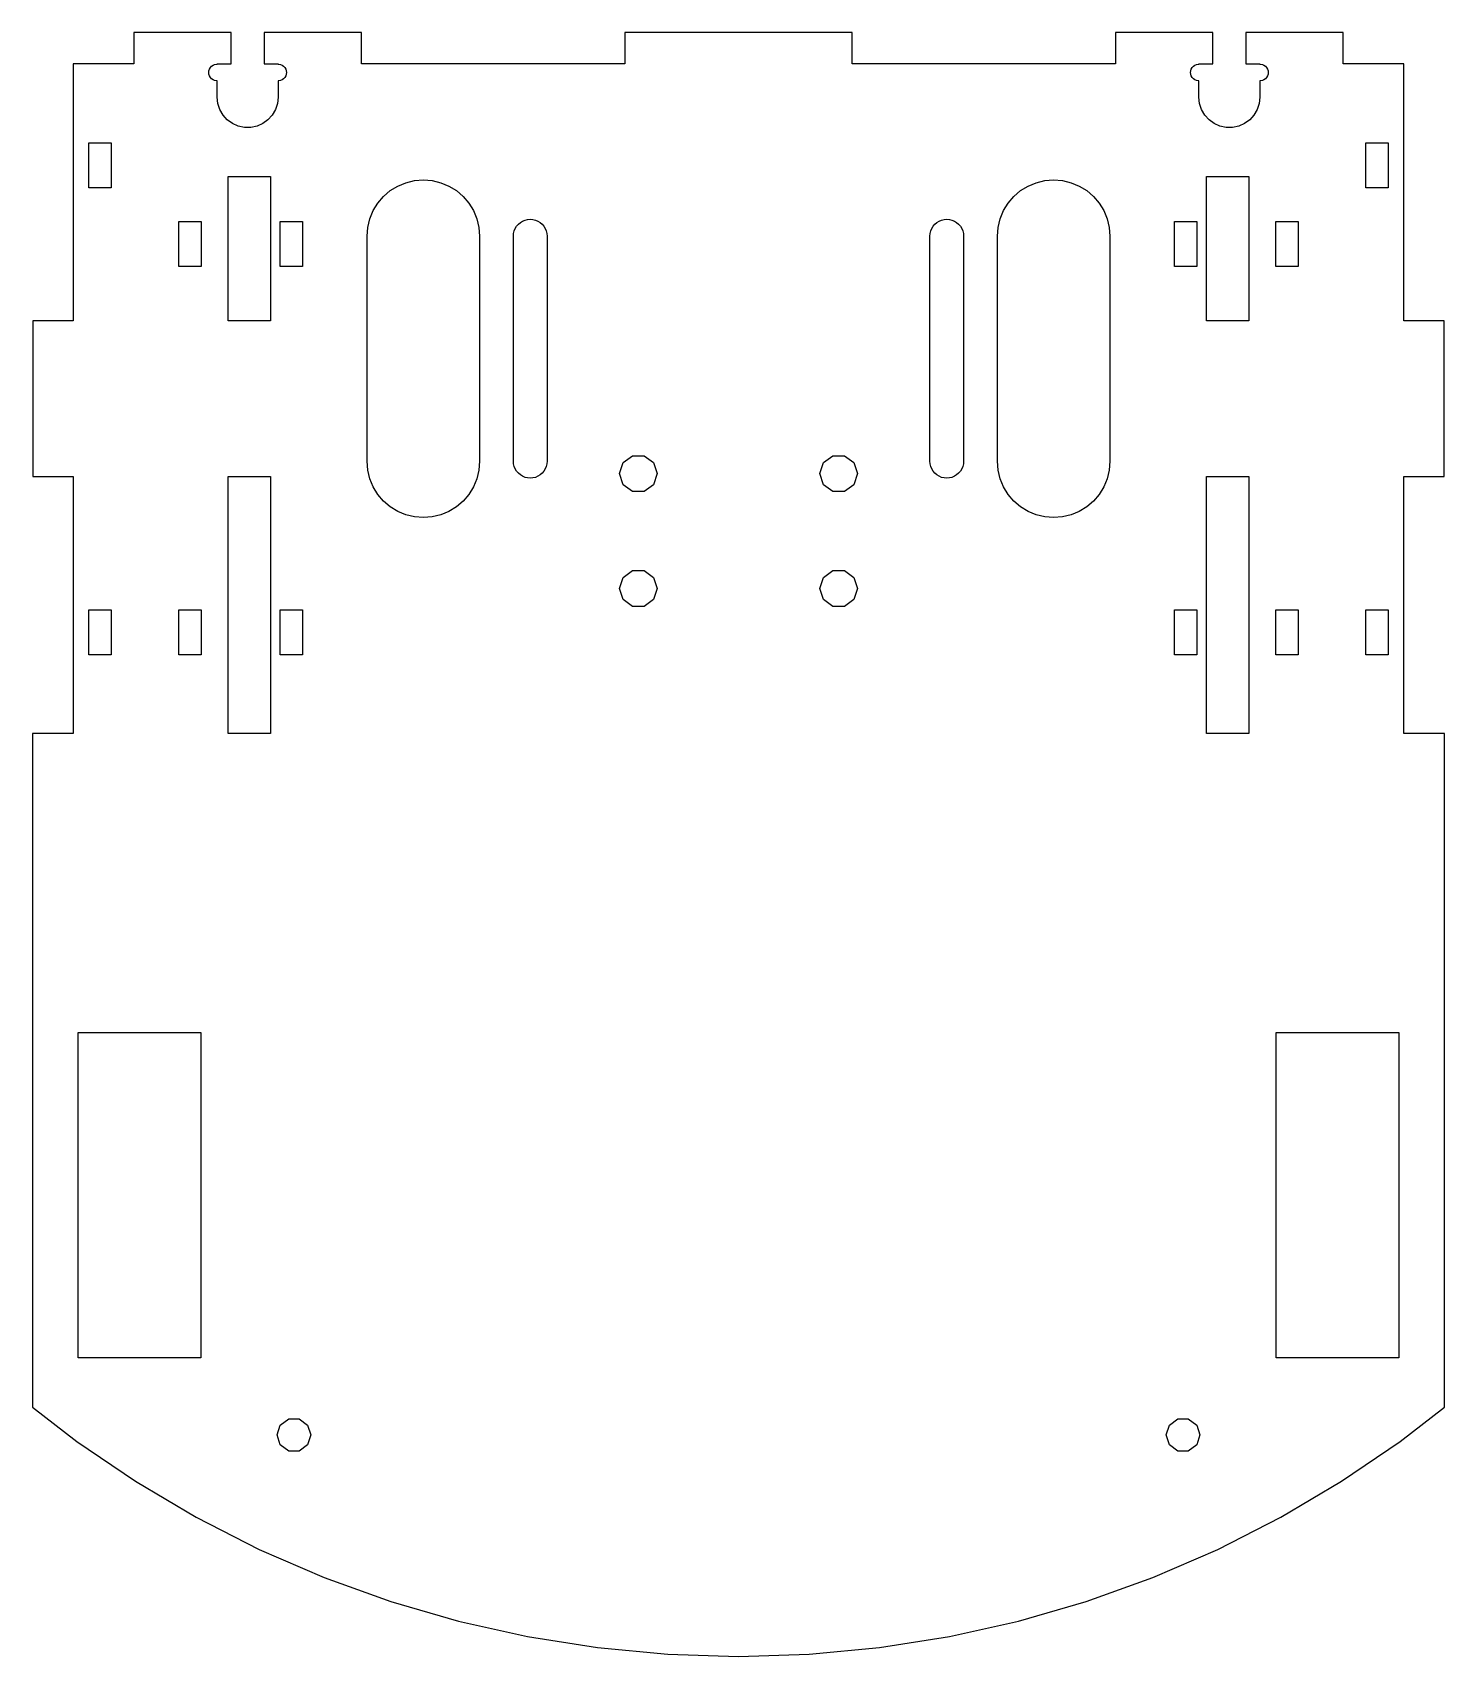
# Model space of a CAD drawing. Header units: metres. Extents: x -63 to 63, y -100 to 44.
import ezdxf

# ---------------------------------------------------------------- set-up
doc = ezdxf.new("R2010")
doc.units = ezdxf.units.M

msp = doc.modelspace()

# ---------------------------------------------------------------- linework, layer by layer
for p, q in [((-45.0881, 44.3), (-53.7262, 44.3)), ((-53.7262, 44.3), (-53.7262, 41.5)), ((-45.0881, 41.5), (-45.0881, 44.3)), ((-33.5, 44.3), (-42.1381, 44.3)), ((-42.1381, 44.3), (-42.1381, 41.5)), ((-33.5, 41.5), (-33.5, 44.3)), ((10.1131, 44.3), (-10.1131, 44.3)), ((-10.1131, 44.3), (-10.1131, 41.5)), ((10.1131, 41.5), (10.1131, 44.3)), ((42.1381, 44.3), (33.5, 44.3)), ((33.5, 44.3), (33.5, 41.5)), ((42.1381, 41.5), (42.1381, 44.3)), ((53.7262, 44.3), (45.0881, 44.3)), ((45.0881, 44.3), (45.0881, 41.5)), ((53.7262, 41.5), (53.7262, 44.3)), ((-53.7262, 41.5), (-59.1184, 41.5)), ((-59.1184, 41.5), (-59.1183, 18.6667)), ((-47.0631, 40.75), (-47.0467, 40.9059)), ((-47.0467, 40.5941), (-47.0631, 40.75)), ((-47.0467, 40.9059), (-46.9982, 41.0551)), ((-46.9982, 40.445), (-47.0467, 40.5941)), ((-46.9982, 41.0551), (-46.9198, 41.1908)), ((-46.9198, 40.3092), (-46.9982, 40.445)), ((-46.9198, 41.1908), (-46.8149, 41.3074)), ((-46.8149, 41.3074), (-46.6881, 41.3995)), ((-46.6881, 41.3995), (-46.5448, 41.4633)), ((-46.5448, 41.4633), (-46.3915, 41.4959)), ((-46.3915, 41.4959), (-46.3131, 41.4959)), ((-46.3131, 41.4959), (-46.3131, 41.5)), ((-46.3131, 41.5), (-45.0881, 41.5)), ((-42.1381, 41.5), (-40.9131, 41.5)), ((-40.9131, 41.5), (-40.9131, 41.4959)), ((-40.9131, 41.4959), (-40.8347, 41.4959)), ((-40.8347, 41.4959), (-40.6813, 41.4633)), ((-40.6813, 41.4633), (-40.5381, 41.3995)), ((-40.5381, 41.3995), (-40.4112, 41.3074)), ((-40.4112, 41.3074), (-40.3063, 41.1908)), ((-40.3063, 41.1908), (-40.2279, 41.055)), ((-40.2279, 40.445), (-40.3063, 40.3092)), ((-40.2279, 41.055), (-40.1795, 40.9059)), ((-40.1795, 40.5941), (-40.2279, 40.445)), ((-40.1795, 40.9059), (-40.1631, 40.75)), ((-40.1631, 40.75), (-40.1795, 40.5941)), ((-10.1131, 41.5), (-33.5, 41.5)), ((33.5, 41.5), (10.1131, 41.5)), ((40.1631, 40.75), (40.1795, 40.9059)), ((40.1795, 40.5941), (40.1631, 40.75)), ((40.1795, 40.9059), (40.228, 41.0551)), ((40.228, 40.445), (40.1795, 40.5941)), ((40.228, 41.0551), (40.3063, 41.1908)), ((40.3063, 40.3092), (40.228, 40.445)), ((40.3063, 41.1908), (40.4113, 41.3074)), ((40.4113, 41.3074), (40.5381, 41.3995)), ((40.5381, 41.3995), (40.6813, 41.4633)), ((40.6813, 41.4633), (40.8347, 41.4959)), ((40.8347, 41.4959), (40.9131, 41.4959)), ((40.9131, 41.4959), (40.9131, 41.5)), ((40.9131, 41.5), (42.1381, 41.5)), ((45.0881, 41.5), (46.3131, 41.5)), ((46.3131, 41.5), (46.3131, 41.4959)), ((46.3131, 41.4959), (46.3915, 41.4959)), ((46.3915, 41.4959), (46.5449, 41.4633)), ((46.5449, 41.4633), (46.6881, 41.3995)), ((46.6881, 41.3995), (46.8149, 41.3074)), ((46.8149, 41.3074), (46.9199, 41.1908)), ((46.9199, 41.1908), (46.9982, 41.055)), ((46.9982, 40.445), (46.9199, 40.3092)), ((46.9982, 41.055), (47.0467, 40.9059)), ((47.0467, 40.5941), (46.9982, 40.445)), ((47.0467, 40.9059), (47.0631, 40.75)), ((47.0631, 40.75), (47.0467, 40.5941)), ((59.1183, 41.5), (53.7262, 41.5)), ((59.1184, 18.6665), (59.1183, 41.5)), ((-46.8149, 40.1926), (-46.9198, 40.3092)), ((-46.6881, 40.1005), (-46.8149, 40.1926)), ((-46.5448, 40.0367), (-46.6881, 40.1005)), ((-46.3915, 40.0041), (-46.5448, 40.0367)), ((-46.3131, 40.0041), (-46.3915, 40.0041)), ((-46.3131, 38.55), (-46.3131, 40.0041)), ((-40.8347, 40.0041), (-40.9131, 40.0041)), ((-40.9131, 40.0041), (-40.9131, 38.55)), ((-40.6813, 40.0367), (-40.8347, 40.0041)), ((-40.5381, 40.1005), (-40.6813, 40.0367)), ((-40.4112, 40.1926), (-40.5381, 40.1005)), ((-40.3063, 40.3092), (-40.4112, 40.1926)), ((40.4113, 40.1926), (40.3063, 40.3092)), ((40.5381, 40.1005), (40.4113, 40.1926)), ((40.6813, 40.0367), (40.5381, 40.1005)), ((40.8347, 40.0041), (40.6813, 40.0367)), ((40.9131, 40.0041), (40.8347, 40.0041)), ((40.9131, 38.55), (40.9131, 40.0041)), ((46.3915, 40.0041), (46.3131, 40.0041)), ((46.3131, 40.0041), (46.3131, 38.55)), ((46.5449, 40.0367), (46.3915, 40.0041)), ((46.6881, 40.1005), (46.5449, 40.0367)), ((46.8149, 40.1926), (46.6881, 40.1005)), ((46.9199, 40.3092), (46.8149, 40.1926)), ((-46.2541, 37.9886), (-46.3131, 38.55)), ((-46.0797, 37.4518), (-46.2541, 37.9886)), ((-40.9721, 37.9886), (-41.1465, 37.4518)), ((-40.9131, 38.55), (-40.9721, 37.9886)), ((40.9721, 37.9886), (40.9131, 38.55)), ((41.1465, 37.4518), (40.9721, 37.9886)), ((46.2541, 37.9886), (46.0797, 37.4518)), ((46.3131, 38.55), (46.2541, 37.9886)), ((-45.7974, 36.963), (-46.0797, 37.4518)), ((-45.4197, 36.5435), (-45.7974, 36.963)), ((-44.9631, 36.2117), (-45.4197, 36.5435)), ((-44.4474, 35.9822), (-44.9631, 36.2117)), ((-42.2631, 36.2117), (-42.7787, 35.9822)), ((-41.8064, 36.5435), (-42.2631, 36.2117)), ((-41.4287, 36.963), (-41.8064, 36.5435)), ((-41.1465, 37.4518), (-41.4287, 36.963)), ((41.4288, 36.963), (41.1465, 37.4518)), ((41.8065, 36.5435), (41.4288, 36.963)), ((42.2631, 36.2117), (41.8065, 36.5435)), ((42.7788, 35.9822), (42.2631, 36.2117)), ((44.9631, 36.2117), (44.4474, 35.9822)), ((45.4197, 36.5435), (44.9631, 36.2117)), ((45.7974, 36.963), (45.4197, 36.5435)), ((46.0797, 37.4518), (45.7974, 36.963)), ((-43.8953, 35.8648), (-44.4474, 35.9822)), ((-43.3309, 35.8648), (-43.8953, 35.8648)), ((-42.7787, 35.9822), (-43.3309, 35.8648)), ((43.3309, 35.8648), (42.7788, 35.9822)), ((43.8953, 35.8648), (43.3309, 35.8648)), ((44.4474, 35.9822), (43.8953, 35.8648)), ((-57.7262, 30.5), (-57.7262, 34.5)), ((-57.7262, 34.5), (-55.7262, 34.5)), ((-55.7262, 34.5), (-55.7262, 30.5)), ((55.7262, 30.5), (55.7262, 34.5)), ((55.7262, 34.5), (57.7262, 34.5)), ((57.7262, 34.5), (57.7262, 30.5)), ((-55.7262, 30.5), (-57.7262, 30.5)), ((-45.3364, 31.5), (-41.586, 31.5001)), ((-45.3363, 18.6665), (-45.3364, 31.5)), ((-41.586, 31.5001), (-41.586, 18.6665)), ((-30.9389, 30.2451), (-30.2699, 30.655)), ((-30.2699, 30.655), (-29.5451, 30.9553)), ((-29.5451, 30.9553), (-28.7822, 31.1384)), ((-28.7822, 31.1384), (-28, 31.2)), ((-28, 31.2), (-27.2178, 31.1384)), ((-27.2178, 31.1384), (-26.4549, 30.9553)), ((-26.4549, 30.9553), (-25.73, 30.655)), ((-25.73, 30.655), (-25.0611, 30.2451)), ((25.0611, 30.2451), (25.73, 30.655)), ((25.73, 30.655), (26.4549, 30.9553)), ((26.4549, 30.9553), (27.2178, 31.1384)), ((27.2178, 31.1384), (28, 31.2)), ((28, 31.2), (28.7822, 31.1384)), ((28.7822, 31.1384), (29.5451, 30.9553)), ((29.5451, 30.9553), (30.2699, 30.655)), ((30.2699, 30.655), (30.9389, 30.2451)), ((41.5859, 31.5), (45.3363, 31.5001)), ((41.586, 18.6665), (41.5859, 31.5)), ((45.3363, 31.5001), (45.3363, 18.6665)), ((57.7262, 30.5), (55.7262, 30.5)), ((-32.455, 28.4699), (-32.0451, 29.1389)), ((-32.0451, 29.1389), (-31.5355, 29.7355)), ((-31.5355, 29.7355), (-30.9389, 30.2451)), ((-25.0611, 30.2451), (-24.4645, 29.7355)), ((-24.4645, 29.7355), (-23.9549, 29.1389)), ((-23.9549, 29.1389), (-23.545, 28.4699)), ((23.545, 28.4699), (23.9549, 29.1389)), ((23.9549, 29.1389), (24.4645, 29.7355)), ((24.4645, 29.7355), (25.0611, 30.2451)), ((30.9389, 30.2451), (31.5355, 29.7355)), ((31.5355, 29.7355), (32.0451, 29.1389)), ((32.0451, 29.1389), (32.455, 28.4699)), ((-49.7262, 23.5), (-49.7262, 27.5)), ((-49.7262, 27.5), (-47.7262, 27.5)), ((-47.7262, 27.5), (-47.7262, 23.5)), ((-40.7262, 23.5), (-40.7262, 27.5)), ((-40.7262, 27.5), (-38.7262, 27.5)), ((-38.7262, 27.5), (-38.7262, 23.5)), ((-32.9384, 26.9822), (-32.7553, 27.7451)), ((-32.7553, 27.7451), (-32.455, 28.4699)), ((-23.545, 28.4699), (-23.2447, 27.7451)), ((-23.2447, 27.7451), (-23.0616, 26.9822)), ((-19.3817, 27.4135), (-19.181, 27.5365)), ((-19.181, 27.5365), (-18.9635, 27.6266)), ((-18.9635, 27.6266), (-18.7346, 27.6815)), ((-18.7346, 27.6815), (-18.5, 27.7)), ((-18.5, 27.7), (-18.2653, 27.6815)), ((-18.2653, 27.6815), (-18.0365, 27.6266)), ((-18.0365, 27.6266), (-17.819, 27.5365)), ((-17.819, 27.5365), (-17.6183, 27.4135)), ((17.6183, 27.4135), (17.819, 27.5365)), ((17.819, 27.5365), (18.0365, 27.6266)), ((18.0365, 27.6266), (18.2653, 27.6815)), ((18.2653, 27.6815), (18.5, 27.7)), ((18.5, 27.7), (18.7346, 27.6815)), ((18.7346, 27.6815), (18.9635, 27.6266)), ((18.9635, 27.6266), (19.181, 27.5365)), ((19.181, 27.5365), (19.3817, 27.4135)), ((23.0616, 26.9822), (23.2447, 27.7451)), ((23.2447, 27.7451), (23.545, 28.4699)), ((32.455, 28.4699), (32.7553, 27.7451)), ((32.7553, 27.7451), (32.9384, 26.9822)), ((38.7262, 23.5), (38.7262, 27.5)), ((38.7262, 27.5), (40.7262, 27.5)), ((40.7262, 27.5), (40.7262, 23.5)), ((47.7262, 23.5), (47.7262, 27.5)), ((47.7262, 27.5), (49.7262, 27.5)), ((49.7262, 27.5), (49.7262, 23.5)), ((-33, 26.2), (-32.9384, 26.9822)), ((-33, 6.2), (-33, 26.2)), ((-23.0616, 26.9822), (-23, 26.2)), ((-23, 26.2), (-23, 6.2)), ((-20, 26.2), (-19.9815, 26.4346)), ((-20, 6.2), (-20, 26.2)), ((-19.9815, 26.4346), (-19.9266, 26.6635)), ((-19.9266, 26.6635), (-19.8365, 26.881)), ((-19.8365, 26.881), (-19.7135, 27.0817)), ((-19.7135, 27.0817), (-19.5607, 27.2607)), ((-19.5607, 27.2607), (-19.3817, 27.4135)), ((-17.6183, 27.4135), (-17.4393, 27.2607)), ((-17.4393, 27.2607), (-17.2865, 27.0817)), ((-17.2865, 27.0817), (-17.1635, 26.881)), ((-17.1635, 26.881), (-17.0734, 26.6635)), ((-17.0734, 26.6635), (-17.0185, 26.4346)), ((-17.0185, 26.4346), (-17, 26.2)), ((-17, 26.2), (-17, 6.2)), ((17, 26.2), (17.0185, 26.4346)), ((17, 6.2), (17, 26.2)), ((17.0185, 26.4346), (17.0734, 26.6635)), ((17.0734, 26.6635), (17.1635, 26.881)), ((17.1635, 26.881), (17.2865, 27.0817)), ((17.2865, 27.0817), (17.4393, 27.2607)), ((17.4393, 27.2607), (17.6183, 27.4135)), ((19.3817, 27.4135), (19.5607, 27.2607)), ((19.5607, 27.2607), (19.7135, 27.0817)), ((19.7135, 27.0817), (19.8365, 26.881)), ((19.8365, 26.881), (19.9266, 26.6635)), ((19.9266, 26.6635), (19.9815, 26.4346)), ((19.9815, 26.4346), (20, 26.2)), ((20, 26.2), (20, 6.2)), ((23, 26.2), (23.0616, 26.9822)), ((23, 6.2), (23, 26.2)), ((32.9384, 26.9822), (33, 26.2)), ((33, 26.2), (33, 6.2)), ((-47.7262, 23.5), (-49.7262, 23.5)), ((-38.7262, 23.5), (-40.7262, 23.5)), ((40.7262, 23.5), (38.7262, 23.5)), ((49.7262, 23.5), (47.7262, 23.5)), ((-59.1183, 18.6667), (-62.6816, 18.6665)), ((-62.6816, 18.6665), (-62.6816, 4.83344)), ((-41.586, 18.6665), (-45.3363, 18.6665)), ((45.3363, 18.6665), (41.586, 18.6665)), ((62.6816, 18.6665), (59.1184, 18.6665)), ((62.6816, 4.83344), (62.6816, 18.6665)), ((-32.9384, 5.41782), (-33, 6.2)), ((-23, 6.2), (-23.0616, 5.41782)), ((-19.9815, 5.96535), (-20, 6.2)), ((-19.9266, 5.73647), (-19.9815, 5.96535)), ((-17.0185, 5.96535), (-17.0734, 5.73647)), ((-17, 6.2), (-17.0185, 5.96535)), ((-10.575, 5.09999), (-10.2551, 6.08453)), ((-10.2551, 6.08453), (-9.4176, 6.69301)), ((-9.4176, 6.69301), (-8.38239, 6.69301)), ((-8.38239, 6.69301), (-7.54489, 6.08453)), ((-7.54489, 6.08453), (-7.22499, 5.09999)), ((7.22499, 5.09999), (7.54489, 6.08453)), ((7.54489, 6.08453), (8.38239, 6.69301)), ((8.38239, 6.69301), (9.4176, 6.69301)), ((9.4176, 6.69301), (10.2551, 6.08453)), ((10.2551, 6.08453), (10.575, 5.09999)), ((17.0185, 5.96535), (17, 6.2)), ((17.0734, 5.73647), (17.0185, 5.96535)), ((19.9815, 5.96535), (19.9266, 5.73647)), ((20, 6.2), (19.9815, 5.96535)), ((23.0616, 5.41782), (23, 6.2)), ((33, 6.2), (32.9384, 5.41782)), ((-62.6816, 4.83344), (-59.1184, 4.83344)), ((-59.1184, 4.83344), (-59.1184, -18.0001)), ((-45.3364, 4.83333), (-41.586, 4.83344)), ((-45.3363, -18.0001), (-45.3364, 4.83333)), ((-41.586, 4.83344), (-41.586, -18.0001)), ((-32.7553, 4.65491), (-32.9384, 5.41782)), ((-32.455, 3.93004), (-32.7553, 4.65491)), ((-23.2447, 4.65491), (-23.545, 3.93004)), ((-23.0616, 5.41782), (-23.2447, 4.65491)), ((-19.8365, 5.51901), (-19.9266, 5.73647)), ((-19.7135, 5.31831), (-19.8365, 5.51901)), ((-19.5607, 5.13933), (-19.7135, 5.31831)), ((-19.3817, 4.98647), (-19.5607, 5.13933)), ((-19.181, 4.86348), (-19.3817, 4.98647)), ((-18.9635, 4.77341), (-19.181, 4.86348)), ((-18.7346, 4.71846), (-18.9635, 4.77341)), ((-18.5, 4.7), (-18.7346, 4.71846)), ((-18.2653, 4.71846), (-18.5, 4.7)), ((-18.0365, 4.77341), (-18.2653, 4.71846)), ((-17.819, 4.86348), (-18.0365, 4.77341)), ((-17.6183, 4.98647), (-17.819, 4.86348)), ((-17.4393, 5.13933), (-17.6183, 4.98647)), ((-17.2865, 5.31831), (-17.4393, 5.13933)), ((-17.1635, 5.51901), (-17.2865, 5.31831)), ((-17.0734, 5.73647), (-17.1635, 5.51901)), ((-10.2551, 4.11545), (-10.575, 5.09999)), ((-7.22499, 5.09999), (-7.54489, 4.11545)), ((7.54489, 4.11545), (7.22499, 5.09999)), ((10.575, 5.09999), (10.2551, 4.11545)), ((17.1635, 5.51901), (17.0734, 5.73647)), ((17.2865, 5.31831), (17.1635, 5.51901)), ((17.4393, 5.13933), (17.2865, 5.31831)), ((17.6183, 4.98647), (17.4393, 5.13933)), ((17.819, 4.86348), (17.6183, 4.98647)), ((18.0365, 4.77341), (17.819, 4.86348)), ((18.2653, 4.71846), (18.0365, 4.77341)), ((18.5, 4.7), (18.2653, 4.71846)), ((18.7346, 4.71846), (18.5, 4.7)), ((18.9635, 4.77341), (18.7346, 4.71846)), ((19.181, 4.86348), (18.9635, 4.77341)), ((19.3817, 4.98647), (19.181, 4.86348)), ((19.5607, 5.13933), (19.3817, 4.98647)), ((19.7135, 5.31831), (19.5607, 5.13933)), ((19.8365, 5.51901), (19.7135, 5.31831)), ((19.9266, 5.73647), (19.8365, 5.51901)), ((23.2447, 4.65491), (23.0616, 5.41782)), ((23.545, 3.93004), (23.2447, 4.65491)), ((32.7553, 4.65491), (32.455, 3.93004)), ((32.9384, 5.41782), (32.7553, 4.65491)), ((41.5859, 4.83333), (45.3363, 4.83344)), ((41.586, -18.0001), (41.5859, 4.83333)), ((45.3363, 4.83344), (45.3363, -18.0001)), ((59.1183, 4.83333), (62.6816, 4.83344)), ((59.1184, -18.0001), (59.1183, 4.83333)), ((-32.0451, 3.26106), (-32.455, 3.93004)), ((-31.5355, 2.66446), (-32.0451, 3.26106)), ((-23.9549, 3.26106), (-24.4645, 2.66446)), ((-23.545, 3.93004), (-23.9549, 3.26106)), ((-9.4176, 3.50697), (-10.2551, 4.11545)), ((-8.38239, 3.50697), (-9.4176, 3.50697)), ((-7.54489, 4.11545), (-8.38239, 3.50697)), ((8.38239, 3.50697), (7.54489, 4.11545)), ((9.4176, 3.50697), (8.38239, 3.50697)), ((10.2551, 4.11545), (9.4176, 3.50697)), ((23.9549, 3.26106), (23.545, 3.93004)), ((24.4645, 2.66446), (23.9549, 3.26106)), ((32.0451, 3.26106), (31.5355, 2.66446)), ((32.455, 3.93004), (32.0451, 3.26106)), ((-30.9389, 2.15491), (-31.5355, 2.66446)), ((-30.2699, 1.74496), (-30.9389, 2.15491)), ((-29.5451, 1.44472), (-30.2699, 1.74496)), ((-28.7822, 1.26155), (-29.5451, 1.44472)), ((-26.4549, 1.44472), (-27.2178, 1.26155)), ((-25.73, 1.74496), (-26.4549, 1.44472)), ((-25.0611, 2.15491), (-25.73, 1.74496)), ((-24.4645, 2.66446), (-25.0611, 2.15491)), ((25.0611, 2.15491), (24.4645, 2.66446)), ((25.73, 1.74496), (25.0611, 2.15491)), ((26.4549, 1.44472), (25.73, 1.74496)), ((27.2178, 1.26155), (26.4549, 1.44472)), ((29.5451, 1.44472), (28.7822, 1.26155)), ((30.2699, 1.74496), (29.5451, 1.44472)), ((30.9389, 2.15491), (30.2699, 1.74496)), ((31.5355, 2.66446), (30.9389, 2.15491)), ((-28, 1.2), (-28.7822, 1.26155)), ((-27.2178, 1.26155), (-28, 1.2)), ((28, 1.2), (27.2178, 1.26155)), ((28.7822, 1.26155), (28, 1.2)), ((-10.575, -5.09999), (-10.2551, -4.11545)), ((-10.2551, -4.11545), (-9.4176, -3.50697)), ((-9.4176, -3.50697), (-8.38239, -3.50697)), ((-8.38239, -3.50697), (-7.54489, -4.11545)), ((-7.54489, -4.11545), (-7.22499, -5.09999)), ((7.22499, -5.09999), (7.54489, -4.11545)), ((7.54489, -4.11545), (8.38239, -3.50697)), ((8.38239, -3.50697), (9.4176, -3.50697)), ((9.4176, -3.50697), (10.2551, -4.11545)), ((10.2551, -4.11545), (10.575, -5.09999)), ((-10.2551, -6.08453), (-10.575, -5.09999)), ((-7.22499, -5.09999), (-7.54489, -6.08453)), ((7.54489, -6.08453), (7.22499, -5.09999)), ((10.575, -5.09999), (10.2551, -6.08453)), ((-57.7262, -11), (-57.7262, -7)), ((-57.7262, -7), (-55.7262, -7)), ((-55.7262, -7), (-55.7262, -11)), ((-49.7262, -11), (-49.7262, -7)), ((-49.7262, -7), (-47.7262, -7)), ((-47.7262, -7), (-47.7262, -11)), ((-40.7262, -11), (-40.7262, -7)), ((-40.7262, -7), (-38.7262, -7)), ((-38.7262, -7), (-38.7262, -11)), ((-9.4176, -6.69301), (-10.2551, -6.08453)), ((-8.38239, -6.69301), (-9.4176, -6.69301)), ((-7.54489, -6.08453), (-8.38239, -6.69301)), ((8.38239, -6.69301), (7.54489, -6.08453)), ((9.4176, -6.69301), (8.38239, -6.69301)), ((10.2551, -6.08453), (9.4176, -6.69301)), ((38.7262, -11), (38.7262, -7)), ((38.7262, -7), (40.7262, -7)), ((40.7262, -7), (40.7262, -11)), ((47.7262, -11), (47.7262, -7)), ((47.7262, -7), (49.7262, -7)), ((49.7262, -7), (49.7262, -11)), ((55.7262, -11), (55.7262, -7)), ((55.7262, -7), (57.7262, -7)), ((57.7262, -7), (57.7262, -11)), ((-55.7262, -11), (-57.7262, -11)), ((-47.7262, -11), (-49.7262, -11)), ((-38.7262, -11), (-40.7262, -11)), ((40.7262, -11), (38.7262, -11)), ((49.7262, -11), (47.7262, -11)), ((57.7262, -11), (55.7262, -11)), ((-59.1184, -18.0001), (-62.7262, -18.0001)), ((-62.7262, -18.0001), (-62.7262, -77.8396)), ((-41.586, -18.0001), (-45.3363, -18.0001)), ((45.3363, -18.0001), (41.586, -18.0001)), ((62.7262, -18.0001), (59.1184, -18.0001)), ((62.7262, -77.8396), (62.7262, -18.0001)), ((-58.6762, -73.45), (-58.6762, -44.55)), ((-58.6762, -44.55), (-47.7762, -44.55)), ((-47.7762, -44.55), (-47.7762, -73.45)), ((47.7762, -73.45), (47.7762, -44.55)), ((47.7762, -44.55), (58.6762, -44.55)), ((58.6762, -44.55), (58.6762, -73.45)), ((-47.7762, -73.45), (-58.6762, -73.45)), ((58.6762, -73.45), (47.7762, -73.45)), ((-62.7262, -77.8396), (-58.7785, -80.9017)), ((58.7785, -80.9017), (62.7262, -77.8396)), ((-40.7135, -79.4331), (-39.9635, -78.8882)), ((-39.9635, -78.8882), (-39.0365, -78.8882)), ((-39.0365, -78.8882), (-38.2865, -79.4331)), ((38.2865, -79.4331), (39.0365, -78.8882)), ((39.0365, -78.8882), (39.9635, -78.8882)), ((39.9635, -78.8882), (40.7135, -79.4331)), ((-41, -80.3147), (-40.7135, -79.4331)), ((-40.7135, -81.1964), (-41, -80.3147)), ((-38.2865, -79.4331), (-38, -80.3147)), ((-38, -80.3147), (-38.2865, -81.1964)), ((38, -80.3147), (38.2865, -79.4331)), ((38.2865, -81.1964), (38, -80.3147)), ((40.7135, -79.4331), (41, -80.3147)), ((41, -80.3147), (40.7135, -81.1964)), ((-58.7785, -80.9017), (-53.5827, -84.4328)), ((-39.9635, -81.7413), (-40.7135, -81.1964)), ((-39.0365, -81.7413), (-39.9635, -81.7413)), ((-38.2865, -81.1964), (-39.0365, -81.7413)), ((39.0365, -81.7413), (38.2865, -81.1964)), ((39.9635, -81.7413), (39.0365, -81.7413)), ((40.7135, -81.1964), (39.9635, -81.7413)), ((53.5827, -84.4328), (58.7785, -80.9017)), ((-53.5827, -84.4328), (-48.1754, -87.6307)), ((48.1754, -87.6307), (53.5827, -84.4328)), ((-48.1754, -87.6307), (-42.5779, -90.4827)), ((42.5779, -90.4827), (48.1754, -87.6307)), ((-42.5779, -90.4827), (-36.8125, -92.9776)), ((36.8125, -92.9776), (42.5779, -90.4827)), ((-36.8125, -92.9776), (-30.9017, -95.1056)), ((30.9017, -95.1056), (36.8125, -92.9776)), ((-30.9017, -95.1056), (-24.869, -96.8583)), ((24.869, -96.8583), (30.9017, -95.1056)), ((-24.869, -96.8583), (-18.7381, -98.2287)), ((18.7381, -98.2287), (24.869, -96.8583)), ((-18.7381, -98.2287), (-12.5333, -99.2115)), ((-12.5333, -99.2115), (-6.27904, -99.8027)), ((6.27904, -99.8027), (12.5333, -99.2115)), ((12.5333, -99.2115), (18.7381, -98.2287)), ((-6.27904, -99.8027), (0, -100)), ((0, -100), (6.27904, -99.8027))]:
    msp.add_line(p, q)

doc.saveas('drawing.dxf')
